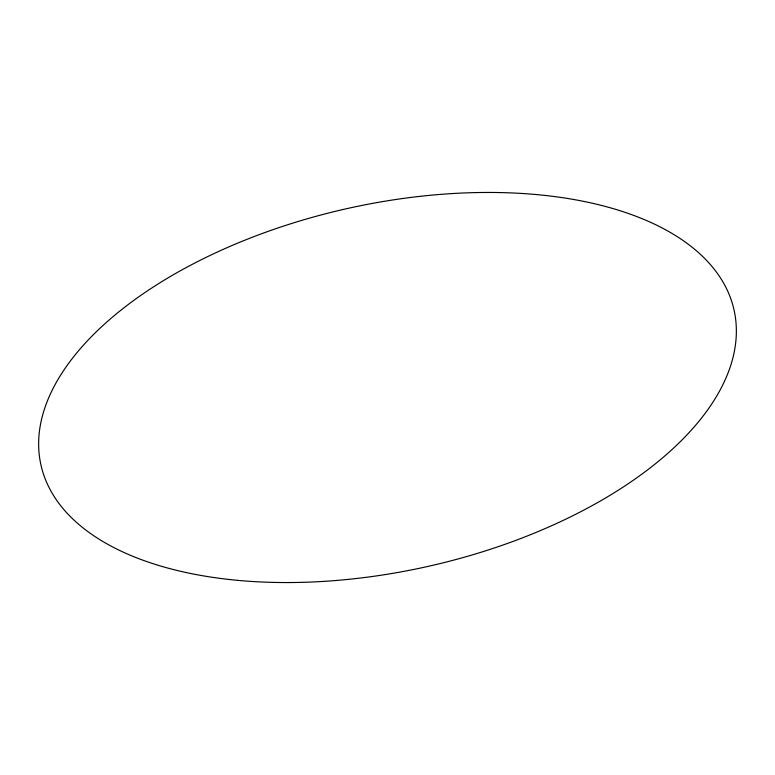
<?xml version="1.0" encoding="UTF-8"?>
<svg xmlns="http://www.w3.org/2000/svg" width="775" height="775" viewBox="0 0 775 775"><rect width="100%" height="100%" fill="white"/><g stroke="black" fill="none" stroke-linecap="round" stroke-linejoin="round"><path stroke-width="1.16" d="M237.789 580.359A355.105 183.423 -12.6 0 0 735.243 316.326A355.105 183.423 -12.6 0 0 189.478 265.815A355.105 183.423 -12.6 0 0 237.789 580.359"/></g></svg>
